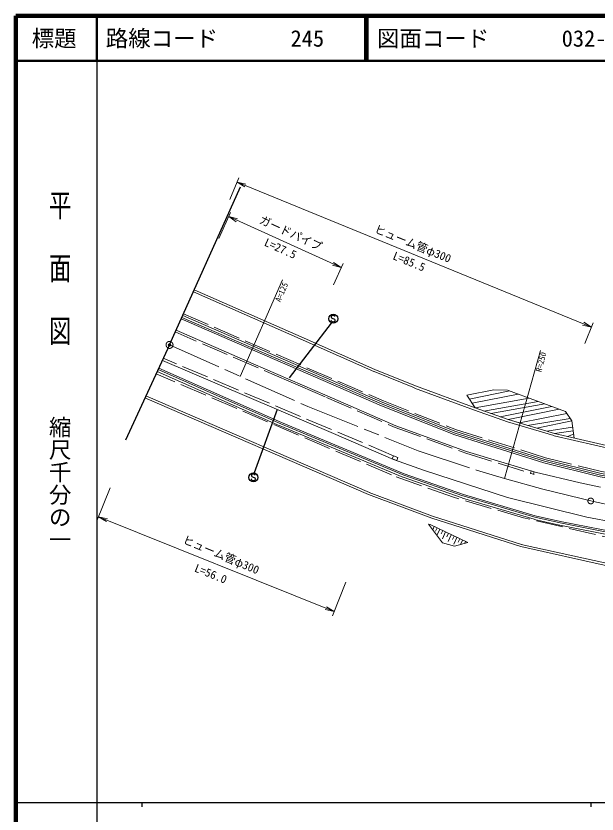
# Model space of a CAD drawing. Units: millimetres, scale not verified. Extents: x 40000 to 680000, y 20000 to 380000.
# Drawn here: x 40000 to 169394, y 202409 to 380000 of the extents above; entities that cross this region are included whole.
import ezdxf
from ezdxf.enums import TextEntityAlignment as Align

# ---------------------------------------------------------------- set-up
doc = ezdxf.new("R2010")
doc.units = ezdxf.units.MM
doc.header["$LTSCALE"] = 1000
doc.header["$PDMODE"] = 32
doc.header["$PDSIZE"] = 500
doc.linetypes.add('CHAIN', pattern=[18.5, 12, -1.5, 3.5, -1.5])
doc.linetypes.add('DASHED', pattern=[7.5, 6, -1.5])
for name, color, linetype, lineweight in [('M-BMK', 2, 'CHAIN', 13), ('M-BMK-OTRS', 5, 'Continuous', 25), ('M-STR-HTXT', 7, 'Continuous', 13), ('M-STR-STRC', 7, 'Continuous', 25), ('M-TTL', 2, 'Continuous', 140), ('M-TTL-BAND', 7, 'Continuous', 25), ('M-TTL-LINE', 7, 'Continuous', 50), ('M-WORK', 1, 'Continuous', 13)]:
    doc.layers.add(name, color=color, linetype=linetype, lineweight=lineweight)
doc.layers.add('M-OTRS', color=6, linetype='Continuous')
doc.layers.add('M-TTL-TXT', color=7, linetype='Continuous')
doc.styles.add('@ＭＳ ゴシック', font='')
doc.styles.add('ＭＳ ゴシック', font='')
doc.styles.get('@ＭＳ ゴシック').set_extended_font_data('@MS Gothic')
doc.styles.get('ＭＳ ゴシック').set_extended_font_data('MS Gothic')

# ---------------------------------------------------------------- blocks, each defined once
blk = doc.blocks.new('open_arrow')
at = {"color": 0, "linetype": 'Continuous', "lineweight": -2}
blk.add_lwpolyline([(7.5, 1.25), (0, 0), (7.5, -1.25)], dxfattribs=at)

msp = doc.modelspace()

# ---------------------------------------------------------------- linework, layer by layer
at = {"layer": 'M-BMK'}
for p, q in [((74198, 306806), (104999, 293085)), ((104999, 293085), (129577, 283230)), ((129577, 283230), (142520, 278955)), ((142520, 278955), (148779, 277045)), ((148779, 277045), (157340, 274676)), ((157340, 274676), (168582, 271925)), ((168582, 271925), (175359, 270502))]:
    msp.add_line(p, q, dxfattribs=at)
for centre, radius in [((74198, 306806), 777), ((167980, 272073), 640)]:
    msp.add_circle(centre, radius, dxfattribs=at)
at = {"layer": 'M-BMK-OTRS'}
for q in [(90000, 342000), (64381, 285626)]:
    msp.add_line((74198, 306806), q, dxfattribs=at)
at = {"layer": 'M-OTRS'}
msp.add_point((74198, 306806), dxfattribs=at)
at = {"layer": 'M-STR-HTXT'}
for p, q in [((87644, 339145), (89611, 343957)), ((168167, 310765), (89233, 343031)), ((85199, 330509), (87796, 336255)), ((112425, 324025), (87384, 335343)), ((110690, 320188), (112836, 324936)), ((89936, 299795), (99316, 321260)), ((166681, 307130), (168545, 311691)), ((156772, 305580), (148779, 277045)), ((60999, 275001), (58031, 267624)), ((110848, 247450), (58404, 268552)), ((113482, 253996), (110474, 246522))]:
    msp.add_line(p, q, dxfattribs=at)
at = {"layer": 'M-STR-STRC'}
for p, q in [((110186, 313116), (110170, 313002)), ((110170, 313002), (110256, 312820)), ((110315, 313255), (110186, 313116)), ((110256, 312820), (110407, 312747)), ((110446, 313347), (110315, 313255)), ((110407, 312747), (110939, 312558)), ((110612, 313381), (110446, 313347)), ((110728, 313365), (110612, 313381)), ((110872, 313292), (110728, 313365)), ((110982, 313218), (110872, 313292)), ((111016, 313106), (110982, 313218)), ((100935, 299493), (110298, 311635)), ((110173, 312228), (110134, 312337)), ((110257, 312050), (110173, 312228)), ((110360, 311976), (110257, 312050)), ((110506, 311901), (110360, 311976)), ((110627, 311884), (110506, 311901)), ((110794, 311913), (110627, 311884)), ((110919, 312009), (110794, 311913)), ((110990, 312158), (110919, 312009)), ((110939, 312558), (111020, 312386)), ((111020, 312386), (110990, 312158)), ((98171, 292435), (93074, 278323)), ((92430, 277792), (92414, 277678)), ((92414, 277678), (92500, 277496)), ((92559, 277930), (92430, 277792)), ((92500, 277496), (92651, 277422)), ((92690, 278023), (92559, 277930)), ((92651, 277422), (93183, 277234)), ((92856, 278057), (92690, 278023)), ((92972, 278041), (92856, 278057)), ((93116, 277968), (92972, 278041)), ((93226, 277893), (93116, 277968)), ((93183, 277234), (93264, 277061)), ((93260, 277782), (93226, 277893)), ((93264, 277061), (93234, 276834)), ((92417, 276903), (92378, 277013)), ((92501, 276726), (92417, 276903)), ((92604, 276652), (92501, 276726)), ((92750, 276577), (92604, 276652)), ((92871, 276560), (92750, 276577)), ((93038, 276589), (92871, 276560)), ((93163, 276685), (93038, 276589)), ((93234, 276834), (93163, 276685))]:
    msp.add_line(p, q, dxfattribs=at)
for centre in [(110644, 312629), (92888, 277305)]:
    msp.add_circle(centre, 1000, dxfattribs=at)
at = {"layer": 'M-TTL'}
for p, q in [((40000, 380000), (40000, 20000)), ((680000, 380000), (40000, 380000))]:
    msp.add_line(p, q, dxfattribs=at)
at = {"layer": 'M-TTL-BAND'}
for p, q in [((58000, 370000), (58000, 20000)), ((40000, 205000), (579000, 205000)), ((68000, 205000), (68000, 204000)), ((168000, 205000), (168000, 204000))]:
    msp.add_line(p, q, dxfattribs=at)
at = {"layer": 'M-TTL-LINE'}
for p, q in [((58000, 380000), (58000, 370000)), ((117750, 380000), (117750, 370000)), ((118250, 380000), (118250, 370000)), ((40000, 370000), (680000, 370000))]:
    msp.add_line(p, q, dxfattribs=at)
at = {"layer": 'M-WORK'}
for p, q in [((79508, 318633), (103968, 307831)), ((79713, 319089), (104170, 308289)), ((103967, 307831), (119720, 300865)), ((104170, 308289), (119922, 301323)), ((110742, 287066), (72599, 303357)), ((98789, 288771), (71463, 300906)), ((98992, 289228), (71673, 301360)), ((99113, 289502), (71800, 301632)), ((119735, 300859), (128759, 297218)), ((119922, 301323), (128946, 297681)), ((128773, 297212), (142072, 292304)), ((128946, 297681), (142245, 292774)), ((140373, 295599), (146442, 296813)), ((146442, 296813), (149450, 296760)), ((149450, 296760), (162379, 291958)), ((118499, 273495), (68722, 294993)), ((118697, 273954), (68933, 295447)), ((142245, 292774), (140373, 295599)), ((140930, 294757), (149988, 296560)), ((141553, 293818), (151857, 295866)), ((142245, 292774), (154278, 294967)), ((144213, 292082), (156252, 294233)), ((157752, 293676), (145740, 291545)), ((147833, 290809), (159321, 293093)), ((142079, 292302), (149447, 289711)), ((142245, 292774), (149612, 290183)), ((160977, 292478), (149612, 290183)), ((152093, 289440), (162671, 291519)), ((162379, 291958), (163751, 289899)), ((126449, 278103), (99113, 289502)), ((149469, 289704), (159798, 286611)), ((149612, 290183), (159941, 287090)), ((149612, 290183), (152093, 289440)), ((163377, 290460), (153899, 288899)), ((155962, 288282), (163751, 289899)), ((163751, 289899), (164274, 286082)), ((126142, 277365), (98806, 288763)), ((126334, 277826), (98998, 289225)), ((163947, 288473), (158238, 287600)), ((159941, 287090), (164051, 287710)), ((124040, 281314), (110742, 287066)), ((159828, 286603), (173619, 283396)), ((159941, 287090), (173733, 283883)), ((162833, 286417), (164162, 286904)), ((131006, 278887), (124040, 281314)), ((149424, 272870), (131006, 278887)), ((139379, 272739), (126186, 277348)), ((139544, 273211), (126351, 277820)), ((139643, 273494), (126449, 278103)), ((155640, 278495), (165617, 276102)), ((165617, 276102), (170167, 275140)), ((132607, 268253), (118499, 273495)), ((132781, 268722), (118673, 273964)), ((155641, 268762), (139643, 273494)), ((155414, 267995), (139416, 272727)), ((155556, 268475), (139557, 273207)), ((167138, 268455), (149424, 272870)), ((152414, 261920), (132607, 268253)), ((152566, 262396), (132759, 268729)), ((161169, 267203), (155575, 268470)), ((161235, 267496), (155641, 268762)), ((182336, 265535), (167138, 268455)), ((135008, 262740), (131827, 266936)), ((131827, 266936), (132229, 266821)), ((132229, 266821), (140602, 262811)), ((133131, 266389), (132791, 265665)), ((161059, 266716), (155465, 267982)), ((179287, 263061), (161078, 266711)), ((179385, 263552), (161176, 267202)), ((185186, 262770), (161235, 267496)), ((133762, 266087), (133405, 265325)), ((134393, 265785), (133746, 264405)), ((135025, 265482), (134670, 264725)), ((135656, 265180), (134951, 263677)), ((136287, 264877), (135935, 264126)), ((136918, 264575), (136219, 263082)), ((137550, 264273), (137200, 263526)), ((138181, 263970), (137486, 262488)), ((138812, 263668), (138465, 262927)), ((139444, 263365), (138975, 262365)), ((140075, 263063), (139862, 262608)), ((137647, 262002), (135008, 262740)), ((140602, 262811), (137647, 262002)), ((171658, 257663), (152414, 261920)), ((171766, 258151), (152522, 262408))]:
    msp.add_line(p, q, dxfattribs=at)
at = {"layer": 'M-WORK', "linetype": 'DASHED'}
for p, q in [((100789, 298718), (75487, 309678)), ((124071, 282129), (72812, 303816)), ((123603, 277863), (71214, 300369))]:
    msp.add_line(p, q, dxfattribs=at)
at = {"layer": 'M-WORK'}
for points in [[(76809, 312622), (121375, 293214), (137697, 286766), (157580, 280550), (170113, 277434), (184479, 274993)], [(76929, 312889), (121528, 293584), (137830, 287143), (157688, 280935), (170194, 277826), (184533, 275389), (199068, 273870), (207354, 273117), (217915, 272835), (230365, 272976), (242379, 273610)], [(77129, 313334), (121681, 293953), (137963, 287520), (157796, 281321), (170276, 278218), (184588, 275786), (199107, 274269), (207378, 273517), (217918, 273235), (230353, 273376), (242358, 274009)], [(75678, 310102), (92841, 302566), (109276, 295495), (124569, 288816), (140310, 283088), (155640, 278495)]]:
    msp.add_lwpolyline(points, dxfattribs=at)
at = {"layer": 'M-WORK', "linetype": 'DASHED'}
for points in [[(77296, 313707), (121834, 294323), (138097, 287898), (157904, 281706), (170358, 278610), (184642, 276182), (199145, 274667), (207401, 273916), (217921, 273635), (230340, 273775), (242337, 274409)], [(100789, 298718), (103343, 297612), (109117, 295128), (124421, 288444), (140182, 282709), (155381, 277960)], [(243483, 260730), (236137, 259850), (219133, 259287), (211064, 259404), (193661, 260342), (188501, 261022), (176352, 262899), (153038, 268317), (137394, 272890), (123603, 277863)]]:
    msp.add_lwpolyline(points, dxfattribs=at)
at = {"layer": 'M-WORK'}
for points in [[(123808, 281415), (124775, 281058), (125039, 281773), (124071, 282129)], [(154733, 278767), (155381, 278573), (155213, 278013), (154565, 278207)]]:
    msp.add_lwpolyline(points, close=True, dxfattribs=at)

# ---------------------------------------------------------------- block references
at = {"layer": 'M-STR-HTXT', "xscale": 267, "yscale": 267}
for p, rotation in [((89233, 343031), 337.8), ((87384, 335343), 335.7), ((112425, 324025), 155.7), ((168167, 310765), 157.8), ((58404, 268552), 338.1), ((110848, 247450), 158.1)]:
    msp.add_blockref('open_arrow', p, dxfattribs=dict(at, rotation=rotation))

# ---------------------------------------------------------------- texts
at = {"layer": 'M-STR-HTXT', "style": 'ＭＳ ゴシック'}
for s, height, rotation, p in [('ガードパイプ', 1833, 335.167, (93770, 333482)), ('ヒューム管φ300', 1833, 337.782, (119424, 331383)), ('A=125', 1320, 66.371, (99213, 316069)), ('R=250', 1320, 74.899, (157360, 300555)), ('ヒューム管φ300', 1833, 337.196, (76750, 262253))]:
    msp.add_text(s, height=height, rotation=rotation, dxfattribs=at).set_placement(p, align=Align.BOTTOM_LEFT)
for s, rotation, p in [('L=27.5', 335.677, (98298, 326928)), ('L=85.5', 337.767, (127000, 324000)), ('L=56.0', 338.081, (82841, 254528))]:
    msp.add_text(s, height=1833, rotation=rotation, dxfattribs=at).set_placement(p, align=Align.BOTTOM_CENTER)
at = {"layer": 'M-TTL-BAND', "style": '@ＭＳ ゴシック', "width": 1.4}
msp.add_text('平  面  図', height=3666, rotation=270, dxfattribs=at).set_placement((49777, 306475), align=Align.MIDDLE_RIGHT)
at = {"layer": 'M-TTL-BAND', "style": '@ＭＳ ゴシック'}
msp.add_text('縮尺千分の一', height=3666, rotation=270, dxfattribs=at).set_placement((49777, 261030), align=Align.MIDDLE_RIGHT)
at = {"layer": 'M-TTL-TXT', "style": 'ＭＳ ゴシック'}
msp.add_text('標題', height=3666, dxfattribs=at).set_placement((48500, 375000), align=Align.MIDDLE_CENTER)
for s, p in [('路線コード', (60000, 375000)), ('245', (101142, 375000)), ('図面コード', (120380, 375000)), ('032-00', (161521, 375000))]:
    msp.add_text(s, height=3666, dxfattribs=at).set_placement(p, align=Align.MIDDLE_LEFT)

doc.saveas('drawing.dxf')
